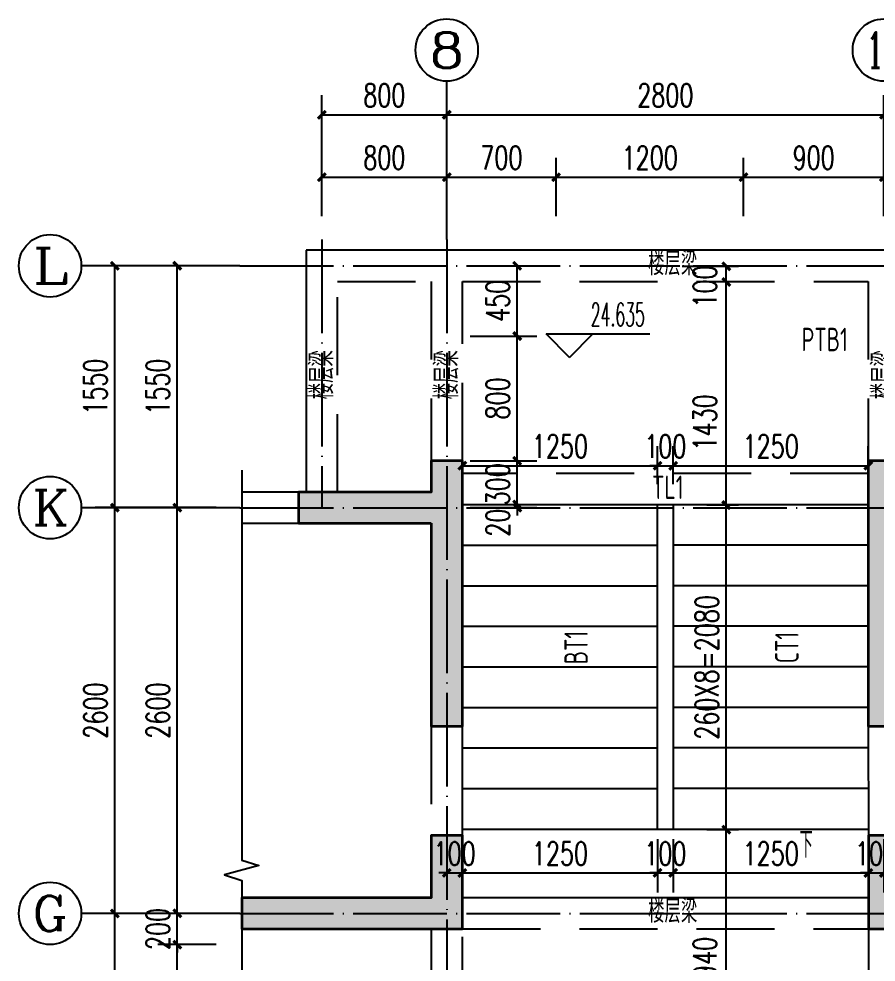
# Model space of a CAD drawing. Extents: x 393367 to 3005760, y 4998 to 826018.
# Drawn here: x 2810066 to 2815557, y 529902 to 535947 of the extents above; entities that cross this region are included whole.
import ezdxf
from ezdxf.enums import TextEntityAlignment as Align

# ---------------------------------------------------------------- set-up
doc = ezdxf.new("R2010")
doc.units = 0
doc.header["$LTSCALE"] = 1000
doc.linetypes.add('DASHED', pattern=[0.75, 0.5, -0.25])
doc.linetypes.add('DOTE', pattern=[2.42, 2, -0.2, 0.02, -0.2])
doc.layers.get('0').update_dxf_attribs({"linetype": 'CONTINUOUS'})
doc.layers.get('Defpoints').update_dxf_attribs({"linetype": 'CONTINUOUS'})
for name, color, linetype in [('AXIS', 3, 'CONTINUOUS'), ('AXIS_TEXT', 7, 'CONTINUOUS'), ('DIM_ELEV', 3, 'CONTINUOUS'), ('DIM_SYMB', 3, 'CONTINUOUS'), ('DOTE', 8, 'DOTE'), ('PUB_DIM', 3, 'CONTINUOUS'), ('PUB_TEXT', 7, 'CONTINUOUS'), ('S-梁', 4, 'DASHED'), ('S-梁实线', 4, 'CONTINUOUS'), ('S-砼墙', 150, 'CONTINUOUS'), ('S-砼墙填充', 251, 'CONTINUOUS'), ('STAIR', 2, 'CONTINUOUS'), ('TEXT', 7, 'CONTINUOUS'), ('THIN', 7, 'CONTINUOUS'), ('尺寸标注', 86, 'CONTINUOUS')]:
    doc.layers.add(name, color=color, linetype=linetype)
doc.styles.add('_TCH_AXIS', font='COMPLEX', dxfattribs={"bigfont": 'GBCBIG'})
doc.styles.add('_TCH_DIM', font='simplex.shx', dxfattribs={"width": 0.65, "bigfont": 'gbcbig.shx'})
doc.styles.add('_TCH_DIM_T3', font='SIMPLEX', dxfattribs={"width": 0.705882, "bigfont": 'GBCBIG'})
doc.styles.add('COMPLEX', font='COMPLEX')
doc.styles.add('TSSD_Rein', font='Tssdeng.shx', dxfattribs={"width": 0.7, "bigfont": 'hztxt.shx'})
doc.dimstyles.new('_TCH_ARCH&&50', dxfattribs={"dimtxt": 148.75, "dimasz": 50, "dimexe": 125, "dimexo": 150, "dimgap": 50, "dimtad": 1, "dimdec": 0, "dimzin": 0, "dimdsep": 46, "dimtxsty": '_TCH_DIM_T3', "dimblk": 'ARCHTICK', "dimcen": 0.09, "dimclrt": 4, "dimazin": 2, "dimtfac": 1, "dimtdec": 0, "dimtix": 1, "dimtmove": 2, "dimatfit": 3, "dimfxl": 1, "dimtolj": 1, "dimtzin": 0, "dimarcsym": 0})

# ---------------------------------------------------------------- blocks, each defined once
blk = doc.blocks.new('_axiso')
blk.add_circle((0, 0), 0.5)
at = {"layer": 'AXIS_TEXT', "style": 'COMPLEX', "width": 1.041667}
blk.add_attdef('A', text='', height=0.56, dxfattribs=at).set_placement((-0.25, -0.28), (0.25, -0.28), align=Align.FIT)
blk = doc.blocks.new('_ArchTick')
at = {"color": 0, "linetype": 'ByBlock', "const_width": 0.4}
blk.add_lwpolyline([(-0.5, -0.5), (0.5, 0.5)], dxfattribs=at)
blk = doc.blocks.new('*D2166')
at = {"layer": 'Defpoints', "color": 0, "transparency": 16777216}
for p in [(2811080.8, 530014.7), (2811480.8, 530014.7), (2811480.8, 528914.7)]:
    blk.add_point(p, dxfattribs=at)
at = {"layer": '尺寸标注', "color": 0, "lineweight": -2, "transparency": 16777216}
for p, q in [((2811330.8, 530014.7), (2810955.8, 530014.7)), ((2811080.8, 528914.7), (2811080.8, 530014.7)), ((2811330.8, 528914.7), (2810955.8, 528914.7))]:
    blk.add_line(p, q, dxfattribs=at)
at = {"layer": '尺寸标注', "color": 0, "lineweight": -2, "transparency": 16777216, "xscale": 50, "yscale": 50, "zscale": 50}
for p, rotation in [((2811080.8, 530014.7), 90), ((2811080.8, 528914.7), 270)]:
    blk.add_blockref('_ArchTick', p, dxfattribs=dict(at, rotation=rotation))
at = {"layer": '尺寸标注', "color": 4, "transparency": 16777216, "insert": (2810956.5, 529464.7), "char_height": 148.75, "attachment_point": 5, "rotation": 90, "style": '_TCH_DIM_T3'}
blk.add_mtext('\\A1;1100', dxfattribs=at)
blk = doc.blocks.new('*D2167')
at = {"layer": 'Defpoints', "color": 0, "transparency": 16777216}
for p in [(2811080.8, 530214.7), (2811480.8, 530214.7), (2811480.8, 530014.7)]:
    blk.add_point(p, dxfattribs=at)
at = {"layer": '尺寸标注', "color": 0, "lineweight": -2, "transparency": 16777216}
for p, q in [((2811080.8, 530214.7), (2811080.8, 530264.7)), ((2811330.8, 530214.7), (2810955.8, 530214.7)), ((2811080.8, 530014.7), (2811080.8, 530214.7)), ((2811330.8, 530014.7), (2810955.8, 530014.7)), ((2811080.8, 530014.7), (2811080.8, 529964.7))]:
    blk.add_line(p, q, dxfattribs=at)
at = {"layer": '尺寸标注', "color": 0, "lineweight": -2, "transparency": 16777216, "xscale": 50, "yscale": 50, "zscale": 50}
for p, rotation in [((2811080.8, 530214.7), 270), ((2811080.8, 530014.7), 90)]:
    blk.add_blockref('_ArchTick', p, dxfattribs=dict(at, rotation=rotation))
at = {"layer": '尺寸标注', "color": 4, "transparency": 16777216, "insert": (2810956.5, 530114.7), "char_height": 148.75, "attachment_point": 5, "rotation": 90, "style": '_TCH_DIM_T3'}
blk.add_mtext('\\A1;200', dxfattribs=at)
blk = doc.blocks.new('*D2168')
at = {"layer": 'Defpoints', "color": 0, "transparency": 16777216}
for p in [(2811080.8, 532814.7), (2811480.8, 532814.7), (2811480.8, 530214.7)]:
    blk.add_point(p, dxfattribs=at)
at = {"layer": '尺寸标注', "color": 0, "lineweight": -2, "transparency": 16777216}
for p, q in [((2811330.8, 532814.7), (2810955.8, 532814.7)), ((2811080.8, 530214.7), (2811080.8, 532814.7)), ((2811330.8, 530214.7), (2810955.8, 530214.7))]:
    blk.add_line(p, q, dxfattribs=at)
at = {"layer": '尺寸标注', "color": 0, "lineweight": -2, "transparency": 16777216, "xscale": 50, "yscale": 50, "zscale": 50}
for p, rotation in [((2811080.8, 532814.7), 90), ((2811080.8, 530214.7), 270)]:
    blk.add_blockref('_ArchTick', p, dxfattribs=dict(at, rotation=rotation))
at = {"layer": '尺寸标注', "color": 4, "transparency": 16777216, "insert": (2810956.5, 531514.7), "char_height": 148.75, "attachment_point": 5, "rotation": 90, "style": '_TCH_DIM_T3'}
blk.add_mtext('\\A1;2600', dxfattribs=at)
blk = doc.blocks.new('*D2169')
at = {"layer": 'Defpoints', "color": 0, "transparency": 16777216}
for p in [(2811080.8, 534364.7), (2811480.8, 534364.7), (2811480.8, 532814.7)]:
    blk.add_point(p, dxfattribs=at)
at = {"layer": '尺寸标注', "color": 0, "lineweight": -2, "transparency": 16777216}
for p, q in [((2811330.8, 534364.7), (2810955.8, 534364.7)), ((2811080.8, 532814.7), (2811080.8, 534364.7)), ((2811330.8, 532814.7), (2810955.8, 532814.7))]:
    blk.add_line(p, q, dxfattribs=at)
at = {"layer": '尺寸标注', "color": 0, "lineweight": -2, "transparency": 16777216, "xscale": 50, "yscale": 50, "zscale": 50}
for p, rotation in [((2811080.8, 534364.7), 90), ((2811080.8, 532814.7), 270)]:
    blk.add_blockref('_ArchTick', p, dxfattribs=dict(at, rotation=rotation))
at = {"layer": '尺寸标注', "color": 4, "transparency": 16777216, "insert": (2810956.5, 533589.7), "char_height": 148.75, "attachment_point": 5, "rotation": 90, "style": '_TCH_DIM_T3'}
blk.add_mtext('\\A1;1550', dxfattribs=at)
blk = doc.blocks.new('*D2170')
at = {"layer": 'Defpoints', "color": 0, "transparency": 16777216}
for p in [(2810680.8, 530214.7), (2811480.8, 530214.7), (2811480.8, 528714.7)]:
    blk.add_point(p, dxfattribs=at)
at = {"layer": 'PUB_DIM', "color": 0, "lineweight": -2, "transparency": 16777216}
for p, q in [((2811330.8, 530214.7), (2810555.8, 530214.7)), ((2810680.8, 528714.7), (2810680.8, 530214.7)), ((2811330.8, 528714.7), (2810555.8, 528714.7))]:
    blk.add_line(p, q, dxfattribs=at)
at = {"layer": 'PUB_DIM', "color": 0, "lineweight": -2, "transparency": 16777216, "xscale": 50, "yscale": 50, "zscale": 50}
for p, rotation in [((2810680.8, 530214.7), 90), ((2810680.8, 528714.7), 270)]:
    blk.add_blockref('_ArchTick', p, dxfattribs=dict(at, rotation=rotation))
at = {"layer": 'PUB_DIM', "color": 4, "transparency": 16777216, "insert": (2810556.5, 529464.7), "char_height": 148.75, "attachment_point": 5, "rotation": 90, "style": '_TCH_DIM_T3'}
blk.add_mtext('\\A1;1500', dxfattribs=at)
blk = doc.blocks.new('*D2171')
at = {"layer": 'Defpoints', "color": 0, "transparency": 16777216}
for p in [(2810680.8, 532814.7), (2811480.8, 532814.7), (2811480.8, 530214.7)]:
    blk.add_point(p, dxfattribs=at)
at = {"layer": 'PUB_DIM', "color": 0, "lineweight": -2, "transparency": 16777216}
for p, q in [((2811330.8, 532814.7), (2810555.8, 532814.7)), ((2810680.8, 530214.7), (2810680.8, 532814.7)), ((2811330.8, 530214.7), (2810555.8, 530214.7))]:
    blk.add_line(p, q, dxfattribs=at)
at = {"layer": 'PUB_DIM', "color": 0, "lineweight": -2, "transparency": 16777216, "xscale": 50, "yscale": 50, "zscale": 50}
for p, rotation in [((2810680.8, 532814.7), 90), ((2810680.8, 530214.7), 270)]:
    blk.add_blockref('_ArchTick', p, dxfattribs=dict(at, rotation=rotation))
at = {"layer": 'PUB_DIM', "color": 4, "transparency": 16777216, "insert": (2810556.5, 531514.7), "char_height": 148.75, "attachment_point": 5, "rotation": 90, "style": '_TCH_DIM_T3'}
blk.add_mtext('\\A1;2600', dxfattribs=at)
blk = doc.blocks.new('*D2172')
at = {"layer": 'Defpoints', "color": 0, "transparency": 16777216}
for p in [(2810680.8, 534364.7), (2811480.8, 534364.7), (2811480.8, 532814.7)]:
    blk.add_point(p, dxfattribs=at)
at = {"layer": 'PUB_DIM', "color": 0, "lineweight": -2, "transparency": 16777216}
for p, q in [((2811330.8, 534364.7), (2810555.8, 534364.7)), ((2810680.8, 532814.7), (2810680.8, 534364.7)), ((2811330.8, 532814.7), (2810555.8, 532814.7))]:
    blk.add_line(p, q, dxfattribs=at)
at = {"layer": 'PUB_DIM', "color": 0, "lineweight": -2, "transparency": 16777216, "xscale": 50, "yscale": 50, "zscale": 50}
for p, rotation in [((2810680.8, 534364.7), 90), ((2810680.8, 532814.7), 270)]:
    blk.add_blockref('_ArchTick', p, dxfattribs=dict(at, rotation=rotation))
at = {"layer": 'PUB_DIM', "color": 4, "transparency": 16777216, "insert": (2810556.5, 533589.7), "char_height": 148.75, "attachment_point": 5, "rotation": 90, "style": '_TCH_DIM_T3'}
blk.add_mtext('\\A1;1550', dxfattribs=at)
blk = doc.blocks.new('*D2173')
at = {"layer": 'Defpoints', "color": 0, "transparency": 16777216}
for p in [(2812806.8, 534932.5), (2812006.8, 534532.5), (2812806.8, 534532.5)]:
    blk.add_point(p, dxfattribs=at)
at = {"layer": '尺寸标注', "color": 0, "lineweight": -2, "transparency": 16777216}
for p, q in [((2812006.8, 534682.5), (2812006.8, 535057.5)), ((2812806.8, 534682.5), (2812806.8, 535057.5)), ((2812006.8, 534932.5), (2812806.8, 534932.5))]:
    blk.add_line(p, q, dxfattribs=at)
at = {"layer": '尺寸标注', "color": 0, "lineweight": -2, "transparency": 16777216, "xscale": 50, "yscale": 50, "zscale": 50, "rotation": 180}
blk.add_blockref('_ArchTick', (2812006.8, 534932.5), dxfattribs=at)
at = {"layer": '尺寸标注', "color": 0, "lineweight": -2, "transparency": 16777216, "xscale": 50, "yscale": 50, "zscale": 50}
blk.add_blockref('_ArchTick', (2812806.8, 534932.5), dxfattribs=at)
at = {"layer": '尺寸标注', "color": 4, "transparency": 16777216, "insert": (2812406.8, 535056.9), "char_height": 148.75, "attachment_point": 5, "style": '_TCH_DIM_T3'}
blk.add_mtext('\\A1;800', dxfattribs=at)
blk = doc.blocks.new('*D2174')
at = {"layer": 'Defpoints', "color": 0, "transparency": 16777216}
for p in [(2813506.8, 534932.5), (2812806.8, 534532.5), (2813506.8, 534532.5)]:
    blk.add_point(p, dxfattribs=at)
at = {"layer": '尺寸标注', "color": 0, "lineweight": -2, "transparency": 16777216}
for p, q in [((2812806.8, 534682.5), (2812806.8, 535057.5)), ((2813506.8, 534682.5), (2813506.8, 535057.5)), ((2812806.8, 534932.5), (2813506.8, 534932.5))]:
    blk.add_line(p, q, dxfattribs=at)
at = {"layer": '尺寸标注', "color": 0, "lineweight": -2, "transparency": 16777216, "xscale": 50, "yscale": 50, "zscale": 50, "rotation": 180}
blk.add_blockref('_ArchTick', (2812806.8, 534932.5), dxfattribs=at)
at = {"layer": '尺寸标注', "color": 0, "lineweight": -2, "transparency": 16777216, "xscale": 50, "yscale": 50, "zscale": 50}
blk.add_blockref('_ArchTick', (2813506.8, 534932.5), dxfattribs=at)
at = {"layer": '尺寸标注', "color": 4, "transparency": 16777216, "insert": (2813156.8, 535056.9), "char_height": 148.75, "attachment_point": 5, "style": '_TCH_DIM_T3'}
blk.add_mtext('\\A1;700', dxfattribs=at)
blk = doc.blocks.new('*D2175')
at = {"layer": 'Defpoints', "color": 0, "transparency": 16777216}
for p in [(2814706.8, 534932.5), (2813506.8, 534532.5), (2814706.8, 534532.5)]:
    blk.add_point(p, dxfattribs=at)
at = {"layer": '尺寸标注', "color": 0, "lineweight": -2, "transparency": 16777216}
for p, q in [((2813506.8, 534682.5), (2813506.8, 535057.5)), ((2814706.8, 534682.5), (2814706.8, 535057.5)), ((2813506.8, 534932.5), (2814706.8, 534932.5))]:
    blk.add_line(p, q, dxfattribs=at)
at = {"layer": '尺寸标注', "color": 0, "lineweight": -2, "transparency": 16777216, "xscale": 50, "yscale": 50, "zscale": 50, "rotation": 180}
blk.add_blockref('_ArchTick', (2813506.8, 534932.5), dxfattribs=at)
at = {"layer": '尺寸标注', "color": 0, "lineweight": -2, "transparency": 16777216, "xscale": 50, "yscale": 50, "zscale": 50}
blk.add_blockref('_ArchTick', (2814706.8, 534932.5), dxfattribs=at)
at = {"layer": '尺寸标注', "color": 4, "transparency": 16777216, "insert": (2814106.8, 535056.9), "char_height": 148.75, "attachment_point": 5, "style": '_TCH_DIM_T3'}
blk.add_mtext('\\A1;1200', dxfattribs=at)
blk = doc.blocks.new('*D2176')
at = {"layer": 'Defpoints', "color": 0, "transparency": 16777216}
for p in [(2815606.8, 534932.5), (2814706.8, 534532.5), (2815606.8, 534532.5)]:
    blk.add_point(p, dxfattribs=at)
at = {"layer": '尺寸标注', "color": 0, "lineweight": -2, "transparency": 16777216}
for p, q in [((2814706.8, 534682.5), (2814706.8, 535057.5)), ((2815606.8, 534682.5), (2815606.8, 535057.5)), ((2814706.8, 534932.5), (2815606.8, 534932.5))]:
    blk.add_line(p, q, dxfattribs=at)
at = {"layer": '尺寸标注', "color": 0, "lineweight": -2, "transparency": 16777216, "xscale": 50, "yscale": 50, "zscale": 50, "rotation": 180}
blk.add_blockref('_ArchTick', (2814706.8, 534932.5), dxfattribs=at)
at = {"layer": '尺寸标注', "color": 0, "lineweight": -2, "transparency": 16777216, "xscale": 50, "yscale": 50, "zscale": 50}
blk.add_blockref('_ArchTick', (2815606.8, 534932.5), dxfattribs=at)
at = {"layer": '尺寸标注', "color": 4, "transparency": 16777216, "insert": (2815156.8, 535056.9), "char_height": 148.75, "attachment_point": 5, "style": '_TCH_DIM_T3'}
blk.add_mtext('\\A1;900', dxfattribs=at)
blk = doc.blocks.new('*D2178')
at = {"layer": 'Defpoints', "color": 0, "transparency": 16777216}
for p in [(2812806.8, 535332.5), (2812006.8, 534532.5), (2812806.8, 534532.5)]:
    blk.add_point(p, dxfattribs=at)
at = {"layer": 'PUB_DIM', "color": 0, "lineweight": -2, "transparency": 16777216}
for p, q in [((2812006.8, 534682.5), (2812006.8, 535457.5)), ((2812806.8, 534682.5), (2812806.8, 535457.5)), ((2812006.8, 535332.5), (2812806.8, 535332.5))]:
    blk.add_line(p, q, dxfattribs=at)
at = {"layer": 'PUB_DIM', "color": 0, "lineweight": -2, "transparency": 16777216, "xscale": 50, "yscale": 50, "zscale": 50, "rotation": 180}
blk.add_blockref('_ArchTick', (2812006.8, 535332.5), dxfattribs=at)
at = {"layer": 'PUB_DIM', "color": 0, "lineweight": -2, "transparency": 16777216, "xscale": 50, "yscale": 50, "zscale": 50}
blk.add_blockref('_ArchTick', (2812806.8, 535332.5), dxfattribs=at)
at = {"layer": 'PUB_DIM', "color": 4, "transparency": 16777216, "insert": (2812406.8, 535456.9), "char_height": 148.75, "attachment_point": 5, "style": '_TCH_DIM_T3'}
blk.add_mtext('\\A1;800', dxfattribs=at)
blk = doc.blocks.new('*D2179')
at = {"layer": 'Defpoints', "color": 0, "transparency": 16777216}
for p in [(2815606.8, 535332.5), (2812806.8, 534532.5), (2815606.8, 534532.5)]:
    blk.add_point(p, dxfattribs=at)
at = {"layer": 'PUB_DIM', "color": 0, "lineweight": -2, "transparency": 16777216}
for p, q in [((2812806.8, 534682.5), (2812806.8, 535457.5)), ((2815606.8, 534682.5), (2815606.8, 535457.5)), ((2812806.8, 535332.5), (2815606.8, 535332.5))]:
    blk.add_line(p, q, dxfattribs=at)
at = {"layer": 'PUB_DIM', "color": 0, "lineweight": -2, "transparency": 16777216, "xscale": 50, "yscale": 50, "zscale": 50, "rotation": 180}
blk.add_blockref('_ArchTick', (2812806.8, 535332.5), dxfattribs=at)
at = {"layer": 'PUB_DIM', "color": 0, "lineweight": -2, "transparency": 16777216, "xscale": 50, "yscale": 50, "zscale": 50}
blk.add_blockref('_ArchTick', (2815606.8, 535332.5), dxfattribs=at)
at = {"layer": 'PUB_DIM', "color": 4, "transparency": 16777216, "insert": (2814206.8, 535456.9), "char_height": 148.75, "attachment_point": 5, "style": '_TCH_DIM_T3'}
blk.add_mtext('\\A1;2800', dxfattribs=at)
blk = doc.blocks.new('*D2181')
at = {"layer": 'Defpoints', "color": 0, "transparency": 16777216}
for p in [(2815506.8, 530840.9), (2815606.8, 530840.9), (2815606.8, 530474)]:
    blk.add_point(p, dxfattribs=at)
at = {"layer": '尺寸标注', "color": 0, "lineweight": -2, "transparency": 16777216}
for p, q in [((2815506.8, 530690.9), (2815506.8, 530349)), ((2815606.8, 530690.9), (2815606.8, 530349)), ((2815506.8, 530474), (2815456.8, 530474)), ((2815506.8, 530474), (2815606.8, 530474)), ((2815606.8, 530474), (2815656.8, 530474))]:
    blk.add_line(p, q, dxfattribs=at)
at = {"layer": '尺寸标注', "color": 0, "lineweight": -2, "transparency": 16777216, "xscale": 50, "yscale": 50, "zscale": 50}
blk.add_blockref('_ArchTick', (2815506.8, 530474), dxfattribs=at)
at = {"layer": '尺寸标注', "color": 0, "lineweight": -2, "transparency": 16777216, "xscale": 50, "yscale": 50, "zscale": 50, "rotation": 180}
blk.add_blockref('_ArchTick', (2815606.8, 530474), dxfattribs=at)
at = {"layer": '尺寸标注', "color": 4, "transparency": 16777216, "insert": (2815556.8, 530598.4), "char_height": 148.75, "attachment_point": 5, "style": '_TCH_DIM_T3'}
blk.add_mtext('\\A1;100', dxfattribs=at)
blk = doc.blocks.new('*D2182')
at = {"layer": 'Defpoints', "color": 0, "transparency": 16777216}
for p in [(2814256.8, 530840.9), (2815506.8, 530840.9), (2815506.8, 530474)]:
    blk.add_point(p, dxfattribs=at)
at = {"layer": '尺寸标注', "color": 0, "lineweight": -2, "transparency": 16777216}
for p, q in [((2814256.8, 530690.9), (2814256.8, 530349)), ((2815506.8, 530690.9), (2815506.8, 530349)), ((2814256.8, 530474), (2815506.8, 530474))]:
    blk.add_line(p, q, dxfattribs=at)
at = {"layer": '尺寸标注', "color": 0, "lineweight": -2, "transparency": 16777216, "xscale": 50, "yscale": 50, "zscale": 50, "rotation": 180}
blk.add_blockref('_ArchTick', (2814256.8, 530474), dxfattribs=at)
at = {"layer": '尺寸标注', "color": 0, "lineweight": -2, "transparency": 16777216, "xscale": 50, "yscale": 50, "zscale": 50}
blk.add_blockref('_ArchTick', (2815506.8, 530474), dxfattribs=at)
at = {"layer": '尺寸标注', "color": 4, "transparency": 16777216, "insert": (2814881.8, 530598.4), "char_height": 148.75, "attachment_point": 5, "style": '_TCH_DIM_T3'}
blk.add_mtext('\\A1;1250', dxfattribs=at)
blk = doc.blocks.new('*D2183')
at = {"layer": 'Defpoints', "color": 0, "transparency": 16777216}
for p in [(2814156.8, 530840.9), (2814256.8, 530840.9), (2814256.8, 530474)]:
    blk.add_point(p, dxfattribs=at)
at = {"layer": '尺寸标注', "color": 0, "lineweight": -2, "transparency": 16777216}
for p, q in [((2814156.8, 530690.9), (2814156.8, 530349)), ((2814256.8, 530690.9), (2814256.8, 530349)), ((2814156.8, 530474), (2814106.8, 530474)), ((2814156.8, 530474), (2814256.8, 530474)), ((2814256.8, 530474), (2814306.8, 530474))]:
    blk.add_line(p, q, dxfattribs=at)
at = {"layer": '尺寸标注', "color": 0, "lineweight": -2, "transparency": 16777216, "xscale": 50, "yscale": 50, "zscale": 50}
blk.add_blockref('_ArchTick', (2814156.8, 530474), dxfattribs=at)
at = {"layer": '尺寸标注', "color": 0, "lineweight": -2, "transparency": 16777216, "xscale": 50, "yscale": 50, "zscale": 50, "rotation": 180}
blk.add_blockref('_ArchTick', (2814256.8, 530474), dxfattribs=at)
at = {"layer": '尺寸标注', "color": 4, "transparency": 16777216, "insert": (2814206.8, 530598.4), "char_height": 148.75, "attachment_point": 5, "style": '_TCH_DIM_T3'}
blk.add_mtext('\\A1;100', dxfattribs=at)
blk = doc.blocks.new('*D2184')
at = {"layer": 'Defpoints', "color": 0, "transparency": 16777216}
for p in [(2812906.8, 530840.9), (2814156.8, 530840.9), (2814156.8, 530474)]:
    blk.add_point(p, dxfattribs=at)
at = {"layer": '尺寸标注', "color": 0, "lineweight": -2, "transparency": 16777216}
for p, q in [((2812906.8, 530690.9), (2812906.8, 530349)), ((2814156.8, 530690.9), (2814156.8, 530349)), ((2812906.8, 530474), (2814156.8, 530474))]:
    blk.add_line(p, q, dxfattribs=at)
at = {"layer": '尺寸标注', "color": 0, "lineweight": -2, "transparency": 16777216, "xscale": 50, "yscale": 50, "zscale": 50, "rotation": 180}
blk.add_blockref('_ArchTick', (2812906.8, 530474), dxfattribs=at)
at = {"layer": '尺寸标注', "color": 0, "lineweight": -2, "transparency": 16777216, "xscale": 50, "yscale": 50, "zscale": 50}
blk.add_blockref('_ArchTick', (2814156.8, 530474), dxfattribs=at)
at = {"layer": '尺寸标注', "color": 4, "transparency": 16777216, "insert": (2813531.8, 530598.4), "char_height": 148.75, "attachment_point": 5, "style": '_TCH_DIM_T3'}
blk.add_mtext('\\A1;1250', dxfattribs=at)
blk = doc.blocks.new('*D2185')
at = {"layer": 'Defpoints', "color": 0, "transparency": 16777216}
for p in [(2812806.8, 530840.9), (2812906.8, 530840.9), (2812906.8, 530474)]:
    blk.add_point(p, dxfattribs=at)
at = {"layer": '尺寸标注', "color": 0, "lineweight": -2, "transparency": 16777216}
for p, q in [((2812806.8, 530690.9), (2812806.8, 530349)), ((2812906.8, 530690.9), (2812906.8, 530349)), ((2812806.8, 530474), (2812756.8, 530474)), ((2812806.8, 530474), (2812906.8, 530474)), ((2812906.8, 530474), (2812956.8, 530474))]:
    blk.add_line(p, q, dxfattribs=at)
at = {"layer": '尺寸标注', "color": 0, "lineweight": -2, "transparency": 16777216, "xscale": 50, "yscale": 50, "zscale": 50}
blk.add_blockref('_ArchTick', (2812806.8, 530474), dxfattribs=at)
at = {"layer": '尺寸标注', "color": 0, "lineweight": -2, "transparency": 16777216, "xscale": 50, "yscale": 50, "zscale": 50, "rotation": 180}
blk.add_blockref('_ArchTick', (2812906.8, 530474), dxfattribs=at)
at = {"layer": '尺寸标注', "color": 4, "transparency": 16777216, "insert": (2812856.8, 530598.4), "char_height": 148.75, "attachment_point": 5, "style": '_TCH_DIM_T3'}
blk.add_mtext('\\A1;100', dxfattribs=at)
blk = doc.blocks.new('*D2186')
at = {"layer": 'Defpoints', "color": 0, "transparency": 16777216}
for p in [(2814597.3, 534360.9), (2814825.8, 534360.9), (2814825.8, 534260.9)]:
    blk.add_point(p, dxfattribs=at)
at = {"layer": '尺寸标注', "color": 0, "lineweight": -2, "transparency": 16777216}
for p, q in [((2814675.8, 534360.9), (2814472.3, 534360.9)), ((2814597.3, 534260.9), (2814597.3, 534360.9)), ((2814675.8, 534260.9), (2814472.3, 534260.9))]:
    blk.add_line(p, q, dxfattribs=at)
at = {"layer": '尺寸标注', "color": 0, "lineweight": -2, "transparency": 16777216, "xscale": 50, "yscale": 50, "zscale": 50}
for p, rotation in [((2814597.3, 534360.9), 90), ((2814597.3, 534260.9), 270)]:
    blk.add_blockref('_ArchTick', p, dxfattribs=dict(at, rotation=rotation))
at = {"layer": '尺寸标注', "color": 4, "transparency": 16777216, "insert": (2814459.8, 534232), "char_height": 148.75, "attachment_point": 5, "rotation": 90, "style": '_TCH_DIM_T3'}
blk.add_mtext('\\A1;100', dxfattribs=at)
blk = doc.blocks.new('*D2187')
at = {"layer": 'Defpoints', "color": 0, "transparency": 16777216}
for p in [(2814597.3, 534260.9), (2814825.8, 534260.9), (2814825.8, 532830.9)]:
    blk.add_point(p, dxfattribs=at)
at = {"layer": '尺寸标注', "color": 0, "lineweight": -2, "transparency": 16777216}
for p, q in [((2814675.8, 534260.9), (2814472.3, 534260.9)), ((2814597.3, 532830.9), (2814597.3, 534260.9)), ((2814675.8, 532830.9), (2814472.3, 532830.9))]:
    blk.add_line(p, q, dxfattribs=at)
at = {"layer": '尺寸标注', "color": 0, "lineweight": -2, "transparency": 16777216, "xscale": 50, "yscale": 50, "zscale": 50}
for p, rotation in [((2814597.3, 534260.9), 90), ((2814597.3, 532830.9), 270)]:
    blk.add_blockref('_ArchTick', p, dxfattribs=dict(at, rotation=rotation))
at = {"layer": '尺寸标注', "color": 4, "transparency": 16777216, "insert": (2814459.8, 533360.7), "char_height": 148.75, "attachment_point": 5, "rotation": 90, "style": '_TCH_DIM_T3'}
blk.add_mtext('\\A1;1430', dxfattribs=at)
blk = doc.blocks.new('*D2188')
at = {"layer": 'Defpoints', "color": 0, "transparency": 16777216}
for p in [(2814597.3, 532830.9), (2814825.8, 532830.9), (2814825.8, 530750.9)]:
    blk.add_point(p, dxfattribs=at)
at = {"layer": '尺寸标注', "color": 0, "lineweight": -2, "transparency": 16777216}
for p, q in [((2814675.8, 532830.9), (2814472.3, 532830.9)), ((2814597.3, 530750.9), (2814597.3, 532830.9)), ((2814675.8, 530750.9), (2814472.3, 530750.9))]:
    blk.add_line(p, q, dxfattribs=at)
at = {"layer": '尺寸标注', "color": 0, "lineweight": -2, "transparency": 16777216, "xscale": 50, "yscale": 50, "zscale": 50}
for p, rotation in [((2814597.3, 532830.9), 90), ((2814597.3, 530750.9), 270)]:
    blk.add_blockref('_ArchTick', p, dxfattribs=dict(at, rotation=rotation))
at = {"layer": '尺寸标注', "color": 4, "transparency": 16777216, "insert": (2814472.9, 531790.9), "char_height": 148.75, "attachment_point": 5, "rotation": 90, "style": '_TCH_DIM_T3'}
blk.add_mtext('\\A1;260X8=2080', dxfattribs=at)
blk = doc.blocks.new('*D2189')
at = {"layer": 'Defpoints', "color": 0, "transparency": 16777216}
for p in [(2814597.3, 530750.9), (2814825.8, 530750.9), (2814825.8, 528810.9)]:
    blk.add_point(p, dxfattribs=at)
at = {"layer": '尺寸标注', "color": 0, "lineweight": -2, "transparency": 16777216}
for p, q in [((2814675.8, 530750.9), (2814472.3, 530750.9)), ((2814597.3, 528810.9), (2814597.3, 530750.9)), ((2814675.8, 528810.9), (2814472.3, 528810.9))]:
    blk.add_line(p, q, dxfattribs=at)
at = {"layer": '尺寸标注', "color": 0, "lineweight": -2, "transparency": 16777216, "xscale": 50, "yscale": 50, "zscale": 50}
for p, rotation in [((2814597.3, 530750.9), 90), ((2814597.3, 528810.9), 270)]:
    blk.add_blockref('_ArchTick', p, dxfattribs=dict(at, rotation=rotation))
at = {"layer": '尺寸标注', "color": 4, "transparency": 16777216, "insert": (2814459.8, 529884.1), "char_height": 148.75, "attachment_point": 5, "rotation": 90, "style": '_TCH_DIM_T3'}
blk.add_mtext('\\A1;1940', dxfattribs=at)
blk = doc.blocks.new('*D2191')
at = {"layer": 'Defpoints', "color": 0, "transparency": 16777216}
for p in [(2812806.8, 533114.7), (2813258.1, 533114.7), (2812806.8, 532814.7)]:
    blk.add_point(p, dxfattribs=at)
at = {"layer": 'PUB_DIM', "color": 0, "lineweight": -2, "transparency": 16777216}
for p, q in [((2813258.1, 533114.7), (2813258.1, 533164.7)), ((2812956.8, 533114.7), (2813383.1, 533114.7)), ((2813258.1, 532814.7), (2813258.1, 533114.7)), ((2812956.8, 532814.7), (2813383.1, 532814.7)), ((2813258.1, 532814.7), (2813258.1, 532764.7))]:
    blk.add_line(p, q, dxfattribs=at)
at = {"layer": 'PUB_DIM', "color": 0, "lineweight": -2, "transparency": 16777216, "xscale": 50, "yscale": 50, "zscale": 50}
for p, rotation in [((2813258.1, 533114.7), 270), ((2813258.1, 532814.7), 90)]:
    blk.add_blockref('_ArchTick', p, dxfattribs=dict(at, rotation=rotation))
at = {"layer": 'PUB_DIM', "color": 4, "transparency": 16777216, "insert": (2813133.7, 532964.7), "char_height": 148.75, "attachment_point": 5, "rotation": 90, "style": '_TCH_DIM_T3'}
blk.add_mtext('\\A1;300', dxfattribs=at)
blk = doc.blocks.new('*D2192')
at = {"layer": 'Defpoints', "color": 0, "transparency": 16777216}
for p in [(2812806.8, 533914.7), (2813258.1, 533914.7), (2812806.8, 533114.7)]:
    blk.add_point(p, dxfattribs=at)
at = {"layer": 'PUB_DIM', "color": 0, "lineweight": -2, "transparency": 16777216}
for p, q in [((2812956.8, 533914.7), (2813383.1, 533914.7)), ((2813258.1, 533114.7), (2813258.1, 533914.7)), ((2812956.8, 533114.7), (2813383.1, 533114.7))]:
    blk.add_line(p, q, dxfattribs=at)
at = {"layer": 'PUB_DIM', "color": 0, "lineweight": -2, "transparency": 16777216, "xscale": 50, "yscale": 50, "zscale": 50}
for p, rotation in [((2813258.1, 533914.7), 90), ((2813258.1, 533114.7), 270)]:
    blk.add_blockref('_ArchTick', p, dxfattribs=dict(at, rotation=rotation))
at = {"layer": 'PUB_DIM', "color": 4, "transparency": 16777216, "insert": (2813133.7, 533514.7), "char_height": 148.75, "attachment_point": 5, "rotation": 90, "style": '_TCH_DIM_T3'}
blk.add_mtext('\\A1;800', dxfattribs=at)
blk = doc.blocks.new('*D2193')
at = {"layer": 'Defpoints', "color": 0, "transparency": 16777216}
for p in [(2812806.8, 534364.7), (2813258.1, 534364.7), (2812806.8, 533914.7)]:
    blk.add_point(p, dxfattribs=at)
at = {"layer": 'PUB_DIM', "color": 0, "lineweight": -2, "transparency": 16777216}
for p, q in [((2812956.8, 534364.7), (2813383.1, 534364.7)), ((2813258.1, 533914.7), (2813258.1, 534364.7)), ((2812956.8, 533914.7), (2813383.1, 533914.7))]:
    blk.add_line(p, q, dxfattribs=at)
at = {"layer": 'PUB_DIM', "color": 0, "lineweight": -2, "transparency": 16777216, "xscale": 50, "yscale": 50, "zscale": 50}
for p, rotation in [((2813258.1, 534364.7), 90), ((2813258.1, 533914.7), 270)]:
    blk.add_blockref('_ArchTick', p, dxfattribs=dict(at, rotation=rotation))
at = {"layer": 'PUB_DIM', "color": 4, "transparency": 16777216, "insert": (2813133.7, 534139.7), "char_height": 148.75, "attachment_point": 5, "rotation": 90, "style": '_TCH_DIM_T3'}
blk.add_mtext('\\A1;450', dxfattribs=at)
blk = doc.blocks.new('A$C388434FB')
at = {"layer": 'S-砼墙填充'}
for points in [[(1353, 4786.9), (1353, 3486.9), (1553, 3486.9), (1553, 5186.9), (1353, 5186.9), (1353, 4986.9), (503, 4986.9), (503, 4786.9)], [(4353, 3486.8), (4353, 4786.8), (5203, 4786.9), (5203, 4986.9), (4353, 4986.8), (4353, 5186.9), (4153, 5186.9), (4153, 3486.8)], [(1552.9, 2186.9), (1552.9, 2786.9), (1352.9, 2786.9), (1352.9, 2386.9), (140, 2386.9), (140, 2186.9)], [(5566, 2186.9), (5566, 2386.9), (4353.1, 2386.9), (4353.1, 2786.9), (4153.1, 2786.9), (4153.1, 2186.9)]]:
    blk.add_hatch(color=142, dxfattribs=at).paths.add_polyline_path(points)
at = {"layer": 'S-梁'}
for p, q in [((753, 4986.9), (753, 6336.9)), ((753, 6336.9), (1353, 6336.9)), ((1353, 6336.9), (1353, 5186.9)), ((1553, 6336.9), (4153, 6336.9)), ((1553, 5186.9), (1553, 6336.9)), ((4153, 6336.9), (4153, 5186.9)), ((4153, 5106.8), (1553, 5106.9)), ((140, 4786.9), (503, 4786.9)), ((1353, 3486.9), (1352.9, 2786.9)), ((1352.9, 2186.9), (1352.9, 886.9)), ((1552.9, 886.9), (1552.9, 2186.9)), ((1552.9, 2186.9), (4153.1, 2186.9)), ((4153.1, 2186.9), (4153.1, 886.8))]:
    blk.add_line(p, q, dxfattribs=at)
at = {"layer": 'S-梁实线'}
for p, q in [((553, 6536.9), (553, 4986.9)), ((1453, 6536.9), (553, 6536.9)), ((4253, 6536.9), (1453, 6536.9)), ((503, 4986.9), (140, 4986.9)), ((1553, 4906.9), (4153, 4906.8)), ((1552.9, 2786.9), (1553, 3486.9)), ((4153, 3486.8), (4153.1, 2786.9)), ((4153.1, 2386.9), (1552.9, 2386.9))]:
    blk.add_line(p, q, dxfattribs=at)
at = {"layer": 'S-砼墙', "color": 150, "lineweight": 35}
for points in [[(1353, 4786.9), (1353, 3486.9), (1553, 3486.9), (1553, 5186.9), (1353, 5186.9), (1353, 4986.9), (503, 4986.9), (503, 4786.9)], [(4353, 3486.8), (4353, 4786.8), (5203, 4786.9), (5203, 4986.9), (4353, 4986.8), (4353, 5186.9), (4153, 5186.9), (4153, 3486.8)], [(1552.9, 2186.9), (1552.9, 2786.9), (1352.9, 2786.9), (1352.9, 2386.9), (140, 2386.9), (140, 2186.9)], [(5566, 2186.9), (5566, 2386.9), (4353.1, 2386.9), (4353.1, 2786.9), (4153.1, 2786.9), (4153.1, 2186.9)]]:
    blk.add_lwpolyline(points, close=True, dxfattribs=at)
at = {"layer": 'THIN'}
blk.add_lwpolyline([(140, 5126.9), (140, 2628.5), (250, 2593.5), (30, 2533.5), (140, 2498.5), (140, 0)], dxfattribs=at)
blk = doc.blocks.new('*D2264')
at = {"layer": 'Defpoints', "color": 0, "transparency": 16777216}
for p in [(2815506.9, 533083.4), (2814256.9, 532814.7), (2815506.9, 532814.7)]:
    blk.add_point(p, dxfattribs=at)
at = {"layer": '尺寸标注', "color": 0, "lineweight": -2, "transparency": 16777216}
for p, q in [((2814256.9, 532964.7), (2814256.9, 533208.4)), ((2815506.9, 532964.7), (2815506.9, 533208.4)), ((2814256.9, 533083.4), (2815506.9, 533083.4))]:
    blk.add_line(p, q, dxfattribs=at)
at = {"layer": '尺寸标注', "color": 0, "lineweight": -2, "transparency": 16777216, "xscale": 50, "yscale": 50, "zscale": 50, "rotation": 180}
blk.add_blockref('_ArchTick', (2814256.9, 533083.4), dxfattribs=at)
at = {"layer": '尺寸标注', "color": 0, "lineweight": -2, "transparency": 16777216, "xscale": 50, "yscale": 50, "zscale": 50}
blk.add_blockref('_ArchTick', (2815506.9, 533083.4), dxfattribs=at)
at = {"layer": '尺寸标注', "color": 4, "transparency": 16777216, "insert": (2814881.9, 533207.7), "char_height": 148.75, "attachment_point": 5, "style": '_TCH_DIM_T3'}
blk.add_mtext('\\A1;1250', dxfattribs=at)
blk = doc.blocks.new('*D2265')
at = {"layer": 'Defpoints', "color": 0, "transparency": 16777216}
for p in [(2814256.9, 533083.4), (2814156.9, 532814.7), (2814256.9, 532814.7)]:
    blk.add_point(p, dxfattribs=at)
at = {"layer": '尺寸标注', "color": 0, "lineweight": -2, "transparency": 16777216}
for p, q in [((2814156.9, 532964.7), (2814156.9, 533208.4)), ((2814256.9, 532964.7), (2814256.9, 533208.4)), ((2814156.9, 533083.4), (2814106.9, 533083.4)), ((2814156.9, 533083.4), (2814256.9, 533083.4)), ((2814256.9, 533083.4), (2814306.9, 533083.4))]:
    blk.add_line(p, q, dxfattribs=at)
at = {"layer": '尺寸标注', "color": 0, "lineweight": -2, "transparency": 16777216, "xscale": 50, "yscale": 50, "zscale": 50}
blk.add_blockref('_ArchTick', (2814156.9, 533083.4), dxfattribs=at)
at = {"layer": '尺寸标注', "color": 0, "lineweight": -2, "transparency": 16777216, "xscale": 50, "yscale": 50, "zscale": 50, "rotation": 180}
blk.add_blockref('_ArchTick', (2814256.9, 533083.4), dxfattribs=at)
at = {"layer": '尺寸标注', "color": 4, "transparency": 16777216, "insert": (2814206.9, 533207.7), "char_height": 148.75, "attachment_point": 5, "style": '_TCH_DIM_T3'}
blk.add_mtext('\\A1;100', dxfattribs=at)
blk = doc.blocks.new('*D2266')
at = {"layer": 'Defpoints', "color": 0, "transparency": 16777216}
for p in [(2814156.9, 533083.4), (2812906.9, 532814.7), (2814156.9, 532814.7)]:
    blk.add_point(p, dxfattribs=at)
at = {"layer": '尺寸标注', "color": 0, "lineweight": -2, "transparency": 16777216}
for p, q in [((2812906.9, 532964.7), (2812906.9, 533208.4)), ((2814156.9, 532964.7), (2814156.9, 533208.4)), ((2812906.9, 533083.4), (2814156.9, 533083.4))]:
    blk.add_line(p, q, dxfattribs=at)
at = {"layer": '尺寸标注', "color": 0, "lineweight": -2, "transparency": 16777216, "xscale": 50, "yscale": 50, "zscale": 50, "rotation": 180}
blk.add_blockref('_ArchTick', (2812906.9, 533083.4), dxfattribs=at)
at = {"layer": '尺寸标注', "color": 0, "lineweight": -2, "transparency": 16777216, "xscale": 50, "yscale": 50, "zscale": 50}
blk.add_blockref('_ArchTick', (2814156.9, 533083.4), dxfattribs=at)
at = {"layer": '尺寸标注', "color": 4, "transparency": 16777216, "insert": (2813531.9, 533207.7), "char_height": 148.75, "attachment_point": 5, "style": '_TCH_DIM_T3'}
blk.add_mtext('\\A1;1250', dxfattribs=at)
blk = doc.blocks.new('*D2267')
at = {"layer": 'Defpoints', "color": 0, "transparency": 16777216}
for p in [(2812906.9, 532834.7), (2812906.9, 532814.7), (2813258.1, 532814.7)]:
    blk.add_point(p, dxfattribs=at)
at = {"layer": 'PUB_DIM', "color": 0, "lineweight": -2, "transparency": 16777216}
for p, q in [((2813258.1, 532834.7), (2813258.1, 532884.7)), ((2813056.9, 532834.7), (2813383.1, 532834.7)), ((2813056.9, 532814.7), (2813383.1, 532814.7)), ((2813258.1, 532834.7), (2813258.1, 532814.7)), ((2813258.1, 532814.7), (2813258.1, 532764.7))]:
    blk.add_line(p, q, dxfattribs=at)
at = {"layer": 'PUB_DIM', "color": 0, "lineweight": -2, "transparency": 16777216, "xscale": 50, "yscale": 50, "zscale": 50}
for p, rotation in [((2813258.1, 532834.7), 270), ((2813258.1, 532814.7), 90)]:
    blk.add_blockref('_ArchTick', p, dxfattribs=dict(at, rotation=rotation))
at = {"layer": 'PUB_DIM', "color": 4, "transparency": 16777216, "insert": (2813133.7, 532718.6), "char_height": 148.75, "attachment_point": 5, "rotation": 90, "style": '_TCH_DIM_T3'}
blk.add_mtext('\\A1;20', dxfattribs=at)

msp = doc.modelspace()

# ---------------------------------------------------------------- linework, layer by layer
at = {"layer": 'AXIS'}
for p, q in [((2812806.80952, 534532.54107), (2812806.80952, 535547.14865)), ((2811480.84967, 534364.65595), (2810466.24209, 534364.65595)), ((2811480.84967, 532814.65596), (2810466.24209, 532814.65596)), ((2811480.84967, 530214.65595), (2810466.24209, 530214.65595))]:
    msp.add_line(p, q, dxfattribs=at)
at = {"layer": 'DIM_ELEV', "color": 6}
for p, q in [((2813592.96747, 533777.81549), (2813442.96747, 533927.81549)), ((2813442.96747, 533927.81549), (2814107.88794, 533927.81549)), ((2813592.96747, 533777.81549), (2813742.96747, 533927.81549))]:
    msp.add_line(p, q, dxfattribs=at)
at = {"layer": 'DIM_SYMB'}
msp.add_lwpolyline([(2814881.90333, 530624.70043, 0, 0, 0), (2814881.90333, 533549.70043, 0, 0, 0), (2813531.90333, 533549.70043, 0, 0, 0), (2813531.90333, 531034.70043, 40, 0, 0), (2813531.90333, 530884.70043, 0, 0, 0)], format="xyseb", dxfattribs=at)
at = {"layer": 'DOTE', "linetype": 'DOTE', "ltscale": 0.3}
for p, q in [((2812006.80952, 534532.54107), (2812006.80952, 532814.65596)), ((2812806.80952, 534532.54107), (2812806.80952, 528714.65595)), ((2811480.84967, 534364.65596), (2817057.45605, 534364.65596)), ((2811480.84967, 532814.65596), (2817057.45605, 532814.65596)), ((2811480.84967, 530214.65595), (2817057.45605, 530214.65595))]:
    msp.add_line(p, q, dxfattribs=at)
at = {"layer": 'STAIR'}
for p, q in [((2814156.90333, 530754.70043), (2814156.90333, 532834.70043)), ((2814156.90333, 530754.70043), (2814156.90333, 532834.67006)), ((2814256.90333, 532834.70043), (2814256.90333, 530754.70043)), ((2814256.90333, 532834.6682), (2814256.90333, 530754.70043)), ((2812906.90333, 532574.70043), (2814156.90333, 532574.70043)), ((2815506.90333, 532574.70043), (2814256.90333, 532574.70043)), ((2812906.90333, 532314.70043), (2814156.90333, 532314.70043)), ((2815506.90333, 532314.70043), (2814256.90333, 532314.70043)), ((2812906.90333, 532054.70043), (2814156.90333, 532054.70043)), ((2815506.90333, 532054.70043), (2814256.90333, 532054.70043)), ((2812906.90333, 531794.70043), (2814156.90333, 531794.70043)), ((2815506.90333, 531794.70043), (2814256.90333, 531794.70043)), ((2812906.90333, 531534.70043), (2814156.90333, 531534.70043)), ((2815506.90333, 531534.70043), (2814256.90333, 531534.70043)), ((2812906.90333, 531274.70043), (2814156.90333, 531274.70043)), ((2815506.90333, 531274.70043), (2814256.90333, 531274.70043)), ((2812906.90333, 531014.70043), (2814156.90333, 531014.70043)), ((2815506.90333, 531014.70043), (2814256.90333, 531014.70043)), ((2812906.90333, 530754.70043), (2815506.99531, 530754.70043))]:
    msp.add_line(p, q, dxfattribs=at)

# ---------------------------------------------------------------- block references
msp.add_blockref('A$C388434FB', (2811353.89998, 527927.80432))
at = {"layer": 'AXIS'}
ref = msp.add_blockref('_axiso', (2812806.80952, 535747.14865), dxfattribs=dict(at, xscale=400, yscale=400, zscale=400))
ref.add_attrib('A', '8', dxfattribs={"layer": 'AXIS_TEXT', "height": 226.27417, "style": '_TCH_AXIS', "width": 1.5}).set_placement((2812693.67243, 535634.01157), (2812919.9466, 535634.01157), align=Align.FIT)
ref = msp.add_blockref('_axiso', (2815606.80952, 535747.14865), dxfattribs=dict(at, xscale=400, yscale=400, zscale=400))
ref.add_attrib('A', '12', dxfattribs={"layer": 'AXIS_TEXT', "height": 226.27417, "style": '_TCH_AXIS', "width": 0.724138}).set_placement((2815493.67243, 535634.01157), (2815719.9466, 535634.01157), align=Align.FIT)
ref = msp.add_blockref('_axiso', (2810266.24209, 534364.65595), dxfattribs=dict(at, xscale=400, yscale=400, zscale=400))
ref.add_attrib('A', 'L', dxfattribs={"layer": 'AXIS_TEXT', "height": 226.27417, "style": '_TCH_AXIS', "width": 1.4}).set_placement((2810153.105, 534251.51887), (2810379.37917, 534251.51887), align=Align.FIT)
ref = msp.add_blockref('_axiso', (2810266.24209, 532814.65596), dxfattribs=dict(at, xscale=400, yscale=400, zscale=400))
ref.add_attrib('A', 'K', dxfattribs={"layer": 'AXIS_TEXT', "height": 226.27417, "style": '_TCH_AXIS', "width": 1.105263}).set_placement((2810153.105, 532701.51888), (2810379.37917, 532701.51888), align=Align.FIT)
ref = msp.add_blockref('_axiso', (2810266.24209, 530214.65595), dxfattribs=dict(at, xscale=400, yscale=400, zscale=400))
ref.add_attrib('A', 'G', dxfattribs={"layer": 'AXIS_TEXT', "height": 226.27417, "style": '_TCH_AXIS', "width": 1.166667}).set_placement((2810153.105, 530101.51887), (2810379.37917, 530101.51887), align=Align.FIT)

# ---------------------------------------------------------------- texts
at = {"layer": 'PUB_TEXT', "color": 6, "style": '_TCH_DIM', "width": 0.494118}
msp.add_text('24.635', height=148.75, dxfattribs=at).set_placement((2813728.88794, 533977.86549))
at = {"layer": 'PUB_TEXT', "style": '_TCH_DIM', "width": 0.7}
msp.add_text('下', height=168.79433, dxfattribs=at).set_placement((2815066.12649, 530571.64267))
at = {"layer": 'TEXT', "color": 230, "style": 'TSSD_Rein', "width": 0.7}
for s, p in [('楼层梁', (2814254.00903, 534304.06148)), ('PTB1', (2815227.45774, 533817.46221)), ('TL1', (2814222.90549, 532870.31131)), ('楼层梁', (2814254.00903, 530154.06122))]:
    msp.add_text(s, height=150, dxfattribs=at).set_placement(p, align=Align.CENTER)
for s, p in [('楼层梁', (2812080.40733, 533666.78751)), ('楼层梁', (2812880.40733, 533666.78751)), ('楼层梁', (2815680.40733, 533666.78751)), ('BT1', (2813710.09442, 531918.26797)), ('CT1', (2815060.09442, 531918.26797))]:
    msp.add_text(s, height=150, rotation=90, dxfattribs=at).set_placement(p, align=Align.CENTER)

# ---------------------------------------------------------------- dimensions: what is measured, and where the dimension line sits
at = {"layer": 'PUB_DIM'}
for p1, p2, distance, picture, middle in [((2812006.80952, 534532.54107), (2812806.80952, 534532.54107), 800, '*D2178', (2812406.80952, 535456.91607)), ((2812806.80952, 534532.54107), (2815606.80952, 534532.54107), 800, '*D2179', (2814206.80952, 535456.91607)), ((2811480.84967, 532814.65596), (2811480.84967, 534364.65595), 800, '*D2172', (2810556.47467, 533589.65596)), ((2812806.81152, 533914.65687), (2812806.81152, 534364.65595), -451.24939, '*D2193', (2813133.68592, 534139.65641)), ((2812806.81152, 533114.65687), (2812806.81152, 533914.65687), -451.24939, '*D2192', (2813133.68592, 533514.65687)), ((2812806.81152, 532814.65596), (2812806.81152, 533114.65687), -451.24939, '*D2191', (2813133.68592, 532964.65642)), ((2811480.84967, 530214.65595), (2811480.84967, 532814.65596), 800, '*D2171', (2810556.47467, 531514.65596)), ((2811480.84967, 528714.65595), (2811480.84967, 530214.65595), 800, '*D2170', (2810556.47467, 529464.65595))]:
    dim = msp.add_aligned_dim(p1=p1, p2=p2, distance=distance, dimstyle='_TCH_ARCH&&50', dxfattribs=at)
    dim.commit()
    dim.dimension.update_dxf_attribs({"geometry": picture, "text_midpoint": middle})
dim = msp.add_linear_dim(base=(2813258.06092, 532814.70135), p1=(2812906.90452, 532834.69342), p2=(2812906.90452, 532814.70135), angle=90, dimstyle='_TCH_ARCH&&50', dxfattribs=at)
dim.commit()
dim.dimension.update_dxf_attribs({"geometry": '*D2267', "text_midpoint": (2813133.68592, 532718.58944), "dimtype": 160})
at = {"layer": '尺寸标注', "color": 106}
for p1, p2, distance, picture, middle in [((2812006.80952, 534532.54107), (2812806.80952, 534532.54107), 400, '*D2173', (2812406.80952, 535056.91607)), ((2812806.80952, 534532.54107), (2813506.80952, 534532.54107), 400, '*D2174', (2813156.80952, 535056.91607)), ((2813506.80952, 534532.54107), (2814706.80952, 534532.54107), 400, '*D2175', (2814106.80952, 535056.91607)), ((2814706.80952, 534532.54107), (2815606.80952, 534532.54107), 400, '*D2176', (2815156.80952, 535056.91607)), ((2811480.84967, 532814.65596), (2811480.84967, 534364.65595), 400, '*D2169', (2810956.47467, 533589.65596)), ((2812906.90452, 532814.70135), (2814156.90452, 532814.70135), 268.67101, '*D2266', (2813531.90452, 533207.74736)), ((2814156.90452, 532814.70135), (2814256.90452, 532814.70135), 268.67101, '*D2265', (2814206.90452, 533207.74736)), ((2814256.90452, 532814.70135), (2815506.90452, 532814.70135), 268.67101, '*D2264', (2814881.90452, 533207.74736)), ((2811480.84967, 530214.65595), (2811480.84967, 532814.65596), 400, '*D2168', (2810956.47467, 531514.65596)), ((2812806.80951, 530840.88076), (2812906.80951, 530840.88076), -366.83688, '*D2185', (2812856.80951, 530598.41887)), ((2812906.80951, 530840.88076), (2814156.80951, 530840.88076), -366.83688, '*D2184', (2813531.80951, 530598.41887)), ((2814156.80951, 530840.88076), (2814256.80951, 530840.88076), -366.83688, '*D2183', (2814206.80951, 530598.41887)), ((2814256.80951, 530840.88076), (2815506.80951, 530840.88076), -366.83688, '*D2182', (2814881.80951, 530598.41887)), ((2815506.80951, 530840.88076), (2815606.80951, 530840.88076), -366.83688, '*D2181', (2815556.80951, 530598.41887)), ((2811480.84967, 530014.65595), (2811480.84967, 530214.65595), 400, '*D2167', (2810956.47467, 530114.65595)), ((2811480.84967, 528914.65595), (2811480.84967, 530014.65595), 400, '*D2166', (2810956.47467, 529464.65595))]:
    dim = msp.add_aligned_dim(p1=p1, p2=p2, distance=distance, dimstyle='_TCH_ARCH&&50', dxfattribs=at)
    dim.commit()
    dim.dimension.update_dxf_attribs({"geometry": picture, "text_midpoint": middle})
for base, p1, p2, picture, middle in [((2814597.26363, 534360.90605), (2814825.77318, 534260.90604), (2814825.77318, 534360.90605), '*D2186', (2814459.76363, 534231.98272)), ((2814597.26363, 534260.90604), (2814825.77318, 532830.90605), (2814825.77318, 534260.90604), '*D2187', (2814459.76363, 533360.72959)), ((2814597.26363, 530750.90605), (2814825.77318, 528810.90605), (2814825.77318, 530750.90605), '*D2189', (2814459.76363, 529884.09362))]:
    dim = msp.add_linear_dim(base=base, p1=p1, p2=p2, angle=90, dimstyle='_TCH_ARCH&&50', dxfattribs=at)
    dim.commit()
    dim.dimension.update_dxf_attribs({"geometry": picture, "text_midpoint": middle, "dimtype": 161})
dim = msp.add_aligned_dim(p1=(2814825.77318, 530750.90605), p2=(2814825.77318, 532830.90605), distance=228.50955, text='260X8=2080', dimstyle='_TCH_ARCH&&50', dxfattribs=at)
dim.commit()
dim.dimension.update_dxf_attribs({"geometry": '*D2188', "text_midpoint": (2814472.88863, 531790.90605)})

doc.saveas('drawing.dxf')
